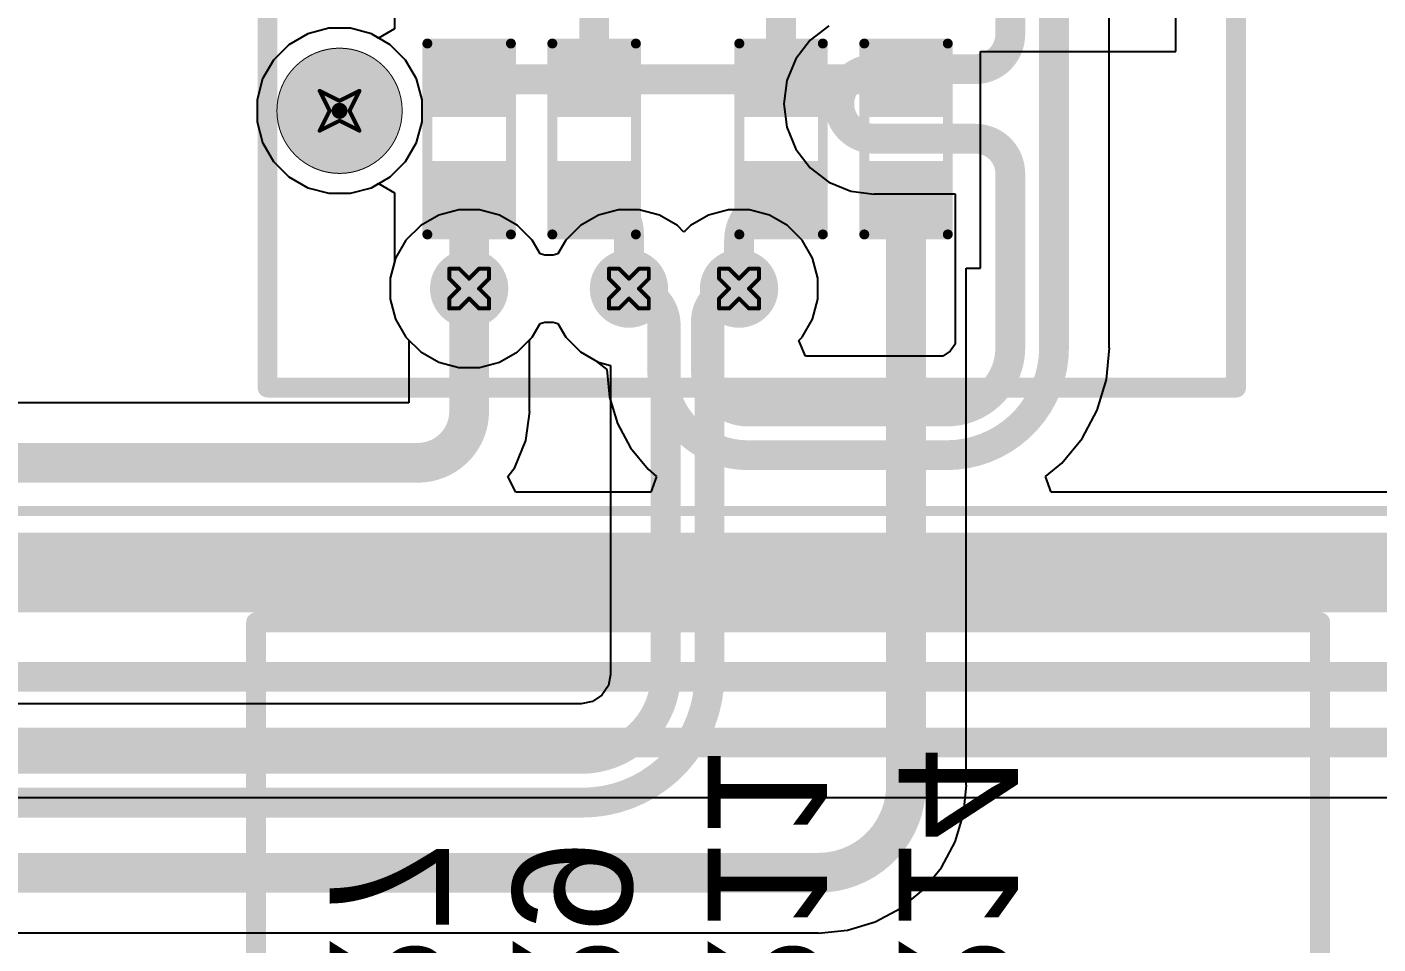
# Model space of a CAD drawing. Header units: inches. Extents: x 0 to 289, y 0 to 168.
# Drawn here: x 76 to 93.25, y 51.97 to 63.69 of the extents above; entities that cross this region are included whole.
import ezdxf

# ---------------------------------------------------------------- set-up
doc = ezdxf.new("R2010")
doc.units = ezdxf.units.IN
for name, color, linetype in [('Bottom Layer', 5, 'Continuous'), ('Bottom Overlay', 54, 'Continuous'), ('Bottom Paste', 16, 'Continuous'), ('Bottom Solder', 6, 'Continuous'), ('Dimension', 6, 'Continuous'), ('Drill Drawing', 1, 'Continuous'), ('Pad Holes', 156, 'Continuous'), ('Top Layer', 1, 'Continuous'), ('Top Overlay', 2, 'Continuous'), ('Top Solder', 216, 'Continuous'), ('Via Holes', 16, 'Continuous')]:
    doc.layers.add(name, color=color, linetype=linetype)
doc.styles.add('Arial', font='', dxfattribs={"height": 0.2})
doc.styles.get('Arial').set_extended_font_data('Arial')

# ---------------------------------------------------------------- blocks, each defined once
blk = doc.blocks.new('R___0603_B_22')
at = {"layer": 'Bottom Layer'}
for points in [[(-1.143, -0.4445), (-1.143, 0.4445), (-0.381, 0.4445), (-0.381, -0.4445)], [(0.381, -0.4445), (0.381, 0.4445), (1.143, 0.4445), (1.143, -0.4445)]]:
    blk.add_hatch(color=5, dxfattribs=at).paths.add_polyline_path(points)
at = {"layer": 'Bottom Paste'}
for points in [[(-1.143, -0.4445), (-1.143, 0.4445), (-0.381, 0.4445), (-0.381, -0.4445)], [(0.381, -0.4445), (0.381, 0.4445), (1.143, 0.4445), (1.143, -0.4445)]]:
    blk.add_hatch(color=16, dxfattribs=at).paths.add_polyline_path(points)
at = {"layer": 'Bottom Solder'}
for points in [[(-1.2446, -0.5461), (-1.2446, 0.5461), (-0.2794, 0.5461), (-0.2794, -0.5461)], [(0.2794, -0.5461), (0.2794, 0.5461), (1.2446, 0.5461), (1.2446, -0.5461)]]:
    blk.add_hatch(color=6, dxfattribs=at).paths.add_polyline_path(points)
at = {"layer": 'Bottom Overlay'}
for points in [[(-1.2192, 0.5334, 0.127, 0.127, 0), (-1.2192, -0.5334, 0.127, 0.127, 0)], [(-1.2192, 0.5334, 0.127, 0.127, 0), (1.2192, 0.5334, 0.127, 0.127, 0)], [(1.2192, 0.5334, 0.127, 0.127, 0), (1.2192, -0.5334, 0.127, 0.127, 0)], [(-1.2192, -0.5334, 0.127, 0.127, 0), (1.2192, -0.5334, 0.127, 0.127, 0)]]:
    blk.add_lwpolyline(points, format="xyseb", dxfattribs=at)
for points in [[(-1.25095, 0.5334, 0.0635, 0.0635, 1), (-1.18745, 0.5334, 0.0635, 0.0635, 1)], [(-1.25095, 0.5334, 0.0635, 0.0635, 1), (-1.18745, 0.5334, 0.0635, 0.0635, 1)], [(1.18745, 0.5334, 0.0635, 0.0635, 1), (1.25095, 0.5334, 0.0635, 0.0635, 1)], [(1.18745, 0.5334, 0.0635, 0.0635, 1), (1.25095, 0.5334, 0.0635, 0.0635, 1)], [(-1.25095, -0.5334, 0.0635, 0.0635, 1), (-1.18745, -0.5334, 0.0635, 0.0635, 1)], [(-1.25095, -0.5334, 0.0635, 0.0635, 1), (-1.18745, -0.5334, 0.0635, 0.0635, 1)], [(1.18745, -0.5334, 0.0635, 0.0635, 1), (1.25095, -0.5334, 0.0635, 0.0635, 1)], [(1.18745, -0.5334, 0.0635, 0.0635, 1), (1.25095, -0.5334, 0.0635, 0.0635, 1)]]:
    blk.add_lwpolyline(points, format="xyseb", close=True, dxfattribs=at)
blk = doc.blocks.new('R___0603_B_23')
at = {"layer": 'Bottom Layer'}
for points in [[(-1.143, -0.4445), (-1.143, 0.4445), (-0.381, 0.4445), (-0.381, -0.4445)], [(0.381, -0.4445), (0.381, 0.4445), (1.143, 0.4445), (1.143, -0.4445)]]:
    blk.add_hatch(color=5, dxfattribs=at).paths.add_polyline_path(points)
at = {"layer": 'Bottom Paste'}
for points in [[(-1.143, -0.4445), (-1.143, 0.4445), (-0.381, 0.4445), (-0.381, -0.4445)], [(0.381, -0.4445), (0.381, 0.4445), (1.143, 0.4445), (1.143, -0.4445)]]:
    blk.add_hatch(color=16, dxfattribs=at).paths.add_polyline_path(points)
at = {"layer": 'Bottom Solder'}
for points in [[(-1.2446, -0.5461), (-1.2446, 0.5461), (-0.2794, 0.5461), (-0.2794, -0.5461)], [(0.2794, -0.5461), (0.2794, 0.5461), (1.2446, 0.5461), (1.2446, -0.5461)]]:
    blk.add_hatch(color=6, dxfattribs=at).paths.add_polyline_path(points)
at = {"layer": 'Bottom Overlay'}
for points in [[(-1.2192, -0.5334, 0.127, 0.127, 0), (-1.2192, 0.5334, 0.127, 0.127, 0)], [(1.2192, 0.5334, 0.127, 0.127, 0), (-1.2192, 0.5334, 0.127, 0.127, 0)], [(1.2192, -0.5334, 0.127, 0.127, 0), (1.2192, 0.5334, 0.127, 0.127, 0)], [(1.2192, -0.5334, 0.127, 0.127, 0), (-1.2192, -0.5334, 0.127, 0.127, 0)]]:
    blk.add_lwpolyline(points, format="xyseb", dxfattribs=at)
for points in [[(-1.25095, 0.5334, 0.0635, 0.0635, 1), (-1.18745, 0.5334, 0.0635, 0.0635, 1)], [(-1.25095, 0.5334, 0.0635, 0.0635, 1), (-1.18745, 0.5334, 0.0635, 0.0635, 1)], [(1.18745, 0.5334, 0.0635, 0.0635, 1), (1.25095, 0.5334, 0.0635, 0.0635, 1)], [(1.18745, 0.5334, 0.0635, 0.0635, 1), (1.25095, 0.5334, 0.0635, 0.0635, 1)], [(-1.25095, -0.5334, 0.0635, 0.0635, 1), (-1.18745, -0.5334, 0.0635, 0.0635, 1)], [(-1.25095, -0.5334, 0.0635, 0.0635, 1), (-1.18745, -0.5334, 0.0635, 0.0635, 1)], [(1.18745, -0.5334, 0.0635, 0.0635, 1), (1.25095, -0.5334, 0.0635, 0.0635, 1)], [(1.18745, -0.5334, 0.0635, 0.0635, 1), (1.25095, -0.5334, 0.0635, 0.0635, 1)]]:
    blk.add_lwpolyline(points, format="xyseb", close=True, dxfattribs=at)
blk = doc.blocks.new('R___0603_B_39')
at = {"layer": 'Bottom Layer'}
for points in [[(-1.143, -0.4445), (-1.143, 0.4445), (-0.381, 0.4445), (-0.381, -0.4445)], [(0.381, -0.4445), (0.381, 0.4445), (1.143, 0.4445), (1.143, -0.4445)]]:
    blk.add_hatch(color=5, dxfattribs=at).paths.add_polyline_path(points)
at = {"layer": 'Bottom Paste'}
for points in [[(-1.143, -0.4445), (-1.143, 0.4445), (-0.381, 0.4445), (-0.381, -0.4445)], [(0.381, -0.4445), (0.381, 0.4445), (1.143, 0.4445), (1.143, -0.4445)]]:
    blk.add_hatch(color=16, dxfattribs=at).paths.add_polyline_path(points)
at = {"layer": 'Bottom Solder'}
for points in [[(-1.2446, -0.5461), (-1.2446, 0.5461), (-0.2794, 0.5461), (-0.2794, -0.5461)], [(0.2794, -0.5461), (0.2794, 0.5461), (1.2446, 0.5461), (1.2446, -0.5461)]]:
    blk.add_hatch(color=6, dxfattribs=at).paths.add_polyline_path(points)
at = {"layer": 'Bottom Overlay'}
for points in [[(-1.2192, -0.5334, 0.127, 0.127, 0), (-1.2192, 0.5334, 0.127, 0.127, 0)], [(1.2192, 0.5334, 0.127, 0.127, 0), (-1.2192, 0.5334, 0.127, 0.127, 0)], [(1.2192, -0.5334, 0.127, 0.127, 0), (1.2192, 0.5334, 0.127, 0.127, 0)], [(1.2192, -0.5334, 0.127, 0.127, 0), (-1.2192, -0.5334, 0.127, 0.127, 0)]]:
    blk.add_lwpolyline(points, format="xyseb", dxfattribs=at)
for points in [[(-1.25095, 0.5334, 0.0635, 0.0635, 1), (-1.18745, 0.5334, 0.0635, 0.0635, 1)], [(-1.25095, 0.5334, 0.0635, 0.0635, 1), (-1.18745, 0.5334, 0.0635, 0.0635, 1)], [(1.18745, 0.5334, 0.0635, 0.0635, 1), (1.25095, 0.5334, 0.0635, 0.0635, 1)], [(1.18745, 0.5334, 0.0635, 0.0635, 1), (1.25095, 0.5334, 0.0635, 0.0635, 1)], [(-1.25095, -0.5334, 0.0635, 0.0635, 1), (-1.18745, -0.5334, 0.0635, 0.0635, 1)], [(-1.25095, -0.5334, 0.0635, 0.0635, 1), (-1.18745, -0.5334, 0.0635, 0.0635, 1)], [(1.18745, -0.5334, 0.0635, 0.0635, 1), (1.25095, -0.5334, 0.0635, 0.0635, 1)], [(1.18745, -0.5334, 0.0635, 0.0635, 1), (1.25095, -0.5334, 0.0635, 0.0635, 1)]]:
    blk.add_lwpolyline(points, format="xyseb", close=True, dxfattribs=at)
blk = doc.blocks.new('R___0603_B_44')
at = {"layer": 'Bottom Layer'}
for points in [[(-1.143, -0.4445), (-1.143, 0.4445), (-0.381, 0.4445), (-0.381, -0.4445)], [(0.381, -0.4445), (0.381, 0.4445), (1.143, 0.4445), (1.143, -0.4445)]]:
    blk.add_hatch(color=5, dxfattribs=at).paths.add_polyline_path(points)
at = {"layer": 'Bottom Paste'}
for points in [[(-1.143, -0.4445), (-1.143, 0.4445), (-0.381, 0.4445), (-0.381, -0.4445)], [(0.381, -0.4445), (0.381, 0.4445), (1.143, 0.4445), (1.143, -0.4445)]]:
    blk.add_hatch(color=16, dxfattribs=at).paths.add_polyline_path(points)
at = {"layer": 'Bottom Solder'}
for points in [[(-1.2446, -0.5461), (-1.2446, 0.5461), (-0.2794, 0.5461), (-0.2794, -0.5461)], [(0.2794, -0.5461), (0.2794, 0.5461), (1.2446, 0.5461), (1.2446, -0.5461)]]:
    blk.add_hatch(color=6, dxfattribs=at).paths.add_polyline_path(points)
at = {"layer": 'Bottom Overlay'}
for points in [[(1.2192, 0.5334, 0.127, 0.127, 0), (-1.2192, 0.5334, 0.127, 0.127, 0)], [(-1.2192, -0.5334, 0.127, 0.127, 0), (-1.2192, 0.5334, 0.127, 0.127, 0)], [(1.2192, -0.5334, 0.127, 0.127, 0), (1.2192, 0.5334, 0.127, 0.127, 0)], [(1.2192, -0.5334, 0.127, 0.127, 0), (-1.2192, -0.5334, 0.127, 0.127, 0)]]:
    blk.add_lwpolyline(points, format="xyseb", dxfattribs=at)
for points in [[(-1.25095, 0.5334, 0.0635, 0.0635, 1), (-1.18745, 0.5334, 0.0635, 0.0635, 1)], [(-1.25095, 0.5334, 0.0635, 0.0635, 1), (-1.18745, 0.5334, 0.0635, 0.0635, 1)], [(1.18745, 0.5334, 0.0635, 0.0635, 1), (1.25095, 0.5334, 0.0635, 0.0635, 1)], [(1.18745, 0.5334, 0.0635, 0.0635, 1), (1.25095, 0.5334, 0.0635, 0.0635, 1)], [(-1.25095, -0.5334, 0.0635, 0.0635, 1), (-1.18745, -0.5334, 0.0635, 0.0635, 1)], [(-1.25095, -0.5334, 0.0635, 0.0635, 1), (-1.18745, -0.5334, 0.0635, 0.0635, 1)], [(1.18745, -0.5334, 0.0635, 0.0635, 1), (1.25095, -0.5334, 0.0635, 0.0635, 1)], [(1.18745, -0.5334, 0.0635, 0.0635, 1), (1.25095, -0.5334, 0.0635, 0.0635, 1)]]:
    blk.add_lwpolyline(points, format="xyseb", close=True, dxfattribs=at)
blk = doc.blocks.new('NE8FBV_C5_LED_54')
at = {"layer": 'Bottom Solder'}
h = blk.add_hatch(color=6, dxfattribs=at)
edge = h.paths.add_edge_path()
edge.add_arc((-2.23, -11.52), 0.102, 0, 360)
at = {"layer": 'Pad Holes'}
h = blk.add_hatch(color=7, dxfattribs=at)
edge = h.paths.add_edge_path()
edge.add_arc((-2.23, -11.52), 0.8, 0, 360)
at = {"layer": 'Top Solder'}
h = blk.add_hatch(color=216, dxfattribs=at)
edge = h.paths.add_edge_path()
edge.add_arc((-2.23, -11.52), 0.102, 0, 360)
at = {"layer": 'Top Overlay'}
blk.add_lwpolyline([(-12.19, -16.63, 0.127, 0.127, 0), (12.91, -16.63, 0.127, 0.127, 0)], format="xyseb", dxfattribs=at)

msp = doc.modelspace()

# ---------------------------------------------------------------- hatches: boundary and pattern name
at = {"layer": 'Bottom Layer'}
h = msp.add_hatch(color=5, dxfattribs=at)
edge = h.paths.add_edge_path()
edge.add_arc((81.645, 60.344), 0.5, 0, 360)
h = msp.add_hatch(color=5, dxfattribs=at)
edge = h.paths.add_edge_path()
edge.add_arc((83.686, 60.344), 0.5, 0, 360)
h = msp.add_hatch(color=5, dxfattribs=at)
edge = h.paths.add_edge_path()
edge.add_arc((85.092, 60.344), 0.5, 0, 360)
at = {"layer": 'Top Layer'}
h = msp.add_hatch(color=1, dxfattribs=at)
edge = h.paths.add_edge_path()
edge.add_arc((81.645, 60.344), 0.5, 0, 360)
h = msp.add_hatch(color=1, dxfattribs=at)
edge = h.paths.add_edge_path()
edge.add_arc((83.686, 60.344), 0.5, 0, 360)
h = msp.add_hatch(color=1, dxfattribs=at)
edge = h.paths.add_edge_path()
edge.add_arc((85.092, 60.344), 0.5, 0, 360)
at = {"layer": 'Via Holes'}
h = msp.add_hatch(color=7, dxfattribs=at)
edge = h.paths.add_edge_path()
edge.add_arc((81.645, 60.344), 0.25, 0, 360)
h = msp.add_hatch(color=7, dxfattribs=at)
edge = h.paths.add_edge_path()
edge.add_arc((83.686, 60.344), 0.25, 0, 360)
h = msp.add_hatch(color=7, dxfattribs=at)
edge = h.paths.add_edge_path()
edge.add_arc((85.092, 60.344), 0.25, 0, 360)

# ---------------------------------------------------------------- linework, layer by layer
at = {"layer": 'Bottom Layer'}
for p, q in [((90.67, 63.373), (90.67, 65.913)), ((80.693, 63.906), (80.693, 63.661)), ((79.851, 63.669), (79.583, 63.597)), ((80.129, 63.669), (79.851, 63.669)), ((80.397, 63.597), (80.129, 63.669)), ((79.583, 63.597), (79.343, 63.458)), ((80.489, 63.544), (80.397, 63.597)), ((80.693, 63.661), (80.489, 63.544)), ((79.343, 63.458), (79.147, 63.262)), ((88.177, 62.128), (88.177, 63.373)), ((88.177, 63.373), (90.67, 63.373)), ((79.147, 63.262), (79.008, 63.022)), ((79.008, 63.022), (78.936, 62.754)), ((78.936, 62.754), (78.936, 62.476)), ((78.936, 62.476), (79.008, 62.208)), ((79.008, 62.208), (79.147, 61.968)), ((88.177, 60.604), (88.177, 62.128)), ((79.147, 61.968), (79.343, 61.772)), ((79.343, 61.772), (79.583, 61.633)), ((79.583, 61.633), (79.851, 61.561)), ((80.129, 61.561), (80.397, 61.633)), ((80.397, 61.633), (80.489, 61.686)), ((80.489, 61.686), (80.693, 61.569)), ((79.851, 61.561), (80.129, 61.561)), ((80.693, 61.569), (80.693, 60.683)), ((80.693, 60.683), (80.637, 60.476)), ((87.994, 54), (87.994, 60.604)), ((87.994, 60.604), (88.177, 60.604)), ((80.637, 60.476), (80.637, 60.211)), ((80.637, 60.211), (80.706, 59.954)), ((80.706, 59.954), (80.838, 59.725)), ((82.452, 59.725), (82.552, 59.899)), ((82.552, 59.899), (82.612, 59.916)), ((82.612, 59.916), (82.719, 59.916)), ((82.719, 59.916), (82.778, 59.899)), ((82.778, 59.899), (82.879, 59.725)), ((80.838, 59.725), (81.026, 59.537)), ((82.264, 59.537), (82.452, 59.725)), ((82.879, 59.725), (83.067, 59.537)), ((81.026, 59.537), (81.256, 59.404)), ((82.034, 59.404), (82.264, 59.537)), ((83.067, 59.537), (83.297, 59.404)), ((81.256, 59.404), (81.512, 59.336)), ((81.778, 59.336), (82.034, 59.404)), ((83.297, 59.404), (83.451, 59.363)), ((83.451, 59.363), (83.451, 55.417)), ((81.512, 59.336), (81.778, 59.336)), ((83.451, 55.416), (83.423, 55.273)), ((83.451, 55.417), (83.451, 55.416)), ((83.423, 55.273), (83.341, 55.151)), ((83.075, 55.041), (70.357, 55.041)), ((83.077, 55.041), (83.075, 55.041)), ((83.219, 55.069), (83.077, 55.041)), ((83.341, 55.151), (83.219, 55.069)), ((87.96, 53.632), (87.996, 54)), ((87.996, 54), (87.994, 54)), ((87.852, 53.278), (87.96, 53.632)), ((87.678, 52.951), (87.852, 53.278)), ((87.443, 52.665), (87.678, 52.951)), ((87.157, 52.43), (87.443, 52.665)), ((86.83, 52.255), (87.157, 52.43)), ((63.921, 52.114), (86.107, 52.114)), ((86.107, 52.112), (86.476, 52.148)), ((86.107, 52.114), (86.107, 52.112)), ((86.476, 52.148), (86.83, 52.255))]:
    msp.add_line(p, q, dxfattribs=at)
for points in [[(83.241, 63.017, 0.381, 0.381, 0), (83.241, 64.237, 0.381, 0.381, 0)], [(85.629, 63.017, 0.381, 0.381, 0), (85.629, 64.237, 0.381, 0.381, 0)], [(81.895, 63.017, 0.381, 0.381, 0), (83.241, 63.017, 0.381, 0.381, 0)], [(83.241, 63.017, 0.381, 0.381, 0), (85.629, 63.017, 0.381, 0.381, 0)], [(85.629, 63.017, 0.381, 0.381, 0), (86.975, 63.017, 0.381, 0.381, 0)], [(81.645, 60.344, 0.508, 0.508, 0), (81.645, 61.493, 0.508, 0.508, 0)], [(83.241, 61.493, 0.381, 0.381, -0.038909), (83.31, 61.488, 0.381, 0.381, 0)], [(83.31, 61.488, 0.381, 0.381, -0.369352), (83.686, 61.049, 0.381, 0.381, 0)], [(85.092, 60.957, 0.381, 0.381, -0.414214), (85.629, 61.493, 0.381, 0.381, 0)], [(87.225, 54, 0.508, 0.508, 0), (87.225, 61.493, 0.508, 0.508, 0)], [(83.686, 60.344, 0.381, 0.381, 0), (83.686, 61.049, 0.381, 0.381, 0)], [(85.092, 60.344, 0.381, 0.381, 0), (85.092, 60.957, 0.381, 0.381, 0)], [(83.686, 60.344, 0.381, 0.381, -0.414214), (84.156, 59.874, 0.381, 0.381, 0)], [(84.714, 59.966, 0.381, 0.381, -0.414214), (85.092, 60.344, 0.381, 0.381, 0)], [(84.156, 55.417, 0.381, 0.381, 0), (84.156, 59.874, 0.381, 0.381, 0)], [(84.714, 55.402, 0.381, 0.381, 0), (84.714, 59.966, 0.381, 0.381, 0)], [(84.156, 55.417, 0.381, 0.381, -0.414214), (83.075, 54.337, 0.381, 0.381, 0)], [(84.714, 55.402, 0.381, 0.381, -0.414214), (83.09, 53.778, 0.381, 0.381, 0)], [(70.311, 54.337, 0.381, 0.381, 0), (83.075, 54.337, 0.381, 0.381, 0)], [(87.225, 54, 0.508, 0.508, -0.414214), (86.107, 52.883, 0.508, 0.508, 0)], [(70.311, 53.778, 0.381, 0.381, 0), (83.09, 53.778, 0.381, 0.381, 0)], [(63.921, 52.883, 0.508, 0.508, 0), (86.107, 52.883, 0.508, 0.508, 0)]]:
    msp.add_lwpolyline(points, format="xyseb", dxfattribs=at)
for points in [[(81.8, 63.017, 0.191, 0.191, 1), (81.99, 63.017, 0.191, 0.191, 1)], [(83.146, 63.017, 0.191, 0.191, 1), (83.336, 63.017, 0.191, 0.191, 1)], [(83.146, 63.017, 0.191, 0.191, 1), (83.336, 63.017, 0.191, 0.191, 1)], [(83.146, 63.017, 0.191, 0.191, 1), (83.336, 63.017, 0.191, 0.191, 1)], [(85.534, 63.017, 0.191, 0.191, 1), (85.724, 63.017, 0.191, 0.191, 1)], [(85.534, 63.017, 0.191, 0.191, 1), (85.724, 63.017, 0.191, 0.191, 1)], [(85.534, 63.017, 0.191, 0.191, 1), (85.724, 63.017, 0.191, 0.191, 1)], [(86.88, 63.017, 0.191, 0.191, 1), (87.07, 63.017, 0.191, 0.191, 1)], [(81.518, 61.493, 0.254, 0.254, 1), (81.772, 61.493, 0.254, 0.254, 1)], [(83.146, 61.493, 0.191, 0.191, 1), (83.336, 61.493, 0.191, 0.191, 1)], [(83.215, 61.488, 0.191, 0.191, 1), (83.405, 61.488, 0.191, 0.191, 1)], [(83.215, 61.488, 0.191, 0.191, 1), (83.405, 61.488, 0.191, 0.191, 1)], [(85.534, 61.493, 0.191, 0.191, 1), (85.724, 61.493, 0.191, 0.191, 1)], [(87.098, 61.493, 0.254, 0.254, 1), (87.352, 61.493, 0.254, 0.254, 1)], [(83.59, 61.049, 0.191, 0.191, 1), (83.781, 61.049, 0.191, 0.191, 1)], [(83.59, 61.049, 0.191, 0.191, 1), (83.781, 61.049, 0.191, 0.191, 1)], [(84.997, 60.957, 0.191, 0.191, 1), (85.187, 60.957, 0.191, 0.191, 1)], [(84.997, 60.957, 0.191, 0.191, 1), (85.187, 60.957, 0.191, 0.191, 1)], [(81.518, 60.344, 0.254, 0.254, 1), (81.772, 60.344, 0.254, 0.254, 1)], [(83.59, 60.344, 0.191, 0.191, 1), (83.781, 60.344, 0.191, 0.191, 1)], [(83.59, 60.344, 0.191, 0.191, 1), (83.781, 60.344, 0.191, 0.191, 1)], [(84.997, 60.344, 0.191, 0.191, 1), (85.187, 60.344, 0.191, 0.191, 1)], [(84.997, 60.344, 0.191, 0.191, 1), (85.187, 60.344, 0.191, 0.191, 1)], [(84.06, 59.874, 0.191, 0.191, 1), (84.251, 59.874, 0.191, 0.191, 1)], [(84.06, 59.874, 0.191, 0.191, 1), (84.251, 59.874, 0.191, 0.191, 1)], [(84.619, 59.966, 0.191, 0.191, 1), (84.81, 59.966, 0.191, 0.191, 1)], [(84.619, 59.966, 0.191, 0.191, 1), (84.81, 59.966, 0.191, 0.191, 1)], [(84.06, 55.417, 0.191, 0.191, 1), (84.251, 55.417, 0.191, 0.191, 1)], [(84.06, 55.417, 0.191, 0.191, 1), (84.251, 55.417, 0.191, 0.191, 1)], [(84.619, 55.402, 0.191, 0.191, 1), (84.81, 55.402, 0.191, 0.191, 1)], [(84.619, 55.402, 0.191, 0.191, 1), (84.81, 55.402, 0.191, 0.191, 1)], [(82.98, 54.337, 0.191, 0.191, 1), (83.17, 54.337, 0.191, 0.191, 1)], [(82.98, 54.337, 0.191, 0.191, 1), (83.17, 54.337, 0.191, 0.191, 1)], [(87.098, 54, 0.254, 0.254, 1), (87.352, 54, 0.254, 0.254, 1)], [(87.098, 54, 0.254, 0.254, 1), (87.352, 54, 0.254, 0.254, 1)], [(82.995, 53.778, 0.191, 0.191, 1), (83.185, 53.778, 0.191, 0.191, 1)], [(82.995, 53.778, 0.191, 0.191, 1), (83.185, 53.778, 0.191, 0.191, 1)], [(85.98, 52.883, 0.254, 0.254, 1), (86.234, 52.883, 0.254, 0.254, 1)], [(85.98, 52.883, 0.254, 0.254, 1), (86.234, 52.883, 0.254, 0.254, 1)]]:
    msp.add_lwpolyline(points, format="xyseb", close=True, dxfattribs=at)
at = {"layer": 'Bottom Overlay'}
for points in [[(79.07, 59.08, 0.254, 0.254, 0), (79.07, 69.926, 0.254, 0.254, 0)], [(91.44, 59.08, 0.254, 0.254, 0), (91.44, 69.926, 0.254, 0.254, 0)], [(79.07, 59.08, 0.254, 0.254, 0), (91.44, 59.08, 0.254, 0.254, 0)], [(84.76, 56.109, 0.254, 0.254, 0), (84.76, 59.047, 0.254, 0.254, 0)], [(78.924, 56.082, 0.254, 0.254, 0), (92.513, 56.082, 0.254, 0.254, 0)], [(78.924, 38.911, 0.254, 0.254, 0), (78.924, 56.082, 0.254, 0.254, 0)], [(92.513, 38.911, 0.254, 0.254, 0), (92.513, 56.082, 0.254, 0.254, 0)]]:
    msp.add_lwpolyline(points, format="xyseb", dxfattribs=at)
for points in [[(79.007, 59.08, 0.127, 0.127, 1), (79.134, 59.08, 0.127, 0.127, 1)], [(79.007, 59.08, 0.127, 0.127, 1), (79.134, 59.08, 0.127, 0.127, 1)], [(91.376, 59.08, 0.127, 0.127, 1), (91.504, 59.08, 0.127, 0.127, 1)], [(91.376, 59.08, 0.127, 0.127, 1), (91.504, 59.08, 0.127, 0.127, 1)], [(84.696, 59.047, 0.127, 0.127, 1), (84.823, 59.047, 0.127, 0.127, 1)], [(78.861, 56.082, 0.127, 0.127, 1), (78.988, 56.082, 0.127, 0.127, 1)], [(78.861, 56.082, 0.127, 0.127, 1), (78.988, 56.082, 0.127, 0.127, 1)], [(84.696, 56.109, 0.127, 0.127, 1), (84.823, 56.109, 0.127, 0.127, 1)], [(92.45, 56.082, 0.127, 0.127, 1), (92.577, 56.082, 0.127, 0.127, 1)], [(92.45, 56.082, 0.127, 0.127, 1), (92.577, 56.082, 0.127, 0.127, 1)]]:
    msp.add_lwpolyline(points, format="xyseb", close=True, dxfattribs=at)
at = {"layer": 'Dimension'}
for points in [[(80.79, 62.615, 0.0127, 0.0127, 1), (79.19, 62.615, 0.0127, 0.0127, 1)], [(79.187, 62.615, 0.00635, 0.00635, 1), (79.193, 62.615, 0.00635, 0.00635, 1)], [(80.787, 62.615, 0.00635, 0.00635, 1), (80.793, 62.615, 0.00635, 0.00635, 1)]]:
    msp.add_lwpolyline(points, format="xyseb", close=True, dxfattribs=at)
at = {"layer": 'Drill Drawing'}
for points in [[(79.736, 62.869, 0.0508, 0.0508, 0), (79.99, 62.742, 0.0508, 0.0508, 0)], [(79.736, 62.869, 0.0508, 0.0508, 0), (79.863, 62.615, 0.0508, 0.0508, 0)], [(79.99, 62.742, 0.0508, 0.0508, 0), (80.244, 62.869, 0.0508, 0.0508, 0)], [(80.117, 62.615, 0.0508, 0.0508, 0), (80.244, 62.869, 0.0508, 0.0508, 0)], [(79.736, 62.361, 0.0508, 0.0508, 0), (79.863, 62.615, 0.0508, 0.0508, 0)], [(80.117, 62.615, 0.0508, 0.0508, 0), (80.244, 62.361, 0.0508, 0.0508, 0)], [(79.736, 62.361, 0.0508, 0.0508, 0), (79.99, 62.488, 0.0508, 0.0508, 0)], [(79.99, 62.488, 0.0508, 0.0508, 0), (80.244, 62.361, 0.0508, 0.0508, 0)], [(81.391, 60.471, 0.0508, 0.0508, 0), (81.391, 60.598, 0.0508, 0.0508, 0)], [(81.391, 60.598, 0.0508, 0.0508, 0), (81.518, 60.598, 0.0508, 0.0508, 0)], [(81.518, 60.598, 0.0508, 0.0508, 0), (81.645, 60.471, 0.0508, 0.0508, 0)], [(81.645, 60.471, 0.0508, 0.0508, 0), (81.772, 60.598, 0.0508, 0.0508, 0)], [(81.772, 60.598, 0.0508, 0.0508, 0), (81.899, 60.598, 0.0508, 0.0508, 0)], [(81.899, 60.471, 0.0508, 0.0508, 0), (81.899, 60.598, 0.0508, 0.0508, 0)], [(83.432, 60.471, 0.0508, 0.0508, 0), (83.432, 60.598, 0.0508, 0.0508, 0)], [(83.432, 60.598, 0.0508, 0.0508, 0), (83.559, 60.598, 0.0508, 0.0508, 0)], [(83.559, 60.598, 0.0508, 0.0508, 0), (83.686, 60.471, 0.0508, 0.0508, 0)], [(83.686, 60.471, 0.0508, 0.0508, 0), (83.813, 60.598, 0.0508, 0.0508, 0)], [(83.813, 60.598, 0.0508, 0.0508, 0), (83.94, 60.598, 0.0508, 0.0508, 0)], [(83.94, 60.471, 0.0508, 0.0508, 0), (83.94, 60.598, 0.0508, 0.0508, 0)], [(84.838, 60.471, 0.0508, 0.0508, 0), (84.838, 60.598, 0.0508, 0.0508, 0)], [(84.838, 60.598, 0.0508, 0.0508, 0), (84.965, 60.598, 0.0508, 0.0508, 0)], [(84.965, 60.598, 0.0508, 0.0508, 0), (85.092, 60.471, 0.0508, 0.0508, 0)], [(85.092, 60.471, 0.0508, 0.0508, 0), (85.219, 60.598, 0.0508, 0.0508, 0)], [(85.219, 60.598, 0.0508, 0.0508, 0), (85.346, 60.598, 0.0508, 0.0508, 0)], [(85.346, 60.471, 0.0508, 0.0508, 0), (85.346, 60.598, 0.0508, 0.0508, 0)], [(81.391, 60.471, 0.0508, 0.0508, 0), (81.518, 60.344, 0.0508, 0.0508, 0)], [(81.772, 60.344, 0.0508, 0.0508, 0), (81.899, 60.471, 0.0508, 0.0508, 0)], [(83.432, 60.471, 0.0508, 0.0508, 0), (83.559, 60.344, 0.0508, 0.0508, 0)], [(83.813, 60.344, 0.0508, 0.0508, 0), (83.94, 60.471, 0.0508, 0.0508, 0)], [(84.838, 60.471, 0.0508, 0.0508, 0), (84.965, 60.344, 0.0508, 0.0508, 0)], [(85.219, 60.344, 0.0508, 0.0508, 0), (85.346, 60.471, 0.0508, 0.0508, 0)], [(81.391, 60.217, 0.0508, 0.0508, 0), (81.518, 60.344, 0.0508, 0.0508, 0)], [(81.391, 60.09, 0.0508, 0.0508, 0), (81.391, 60.217, 0.0508, 0.0508, 0)], [(81.518, 60.09, 0.0508, 0.0508, 0), (81.645, 60.217, 0.0508, 0.0508, 0)], [(81.645, 60.217, 0.0508, 0.0508, 0), (81.772, 60.09, 0.0508, 0.0508, 0)], [(81.772, 60.344, 0.0508, 0.0508, 0), (81.899, 60.217, 0.0508, 0.0508, 0)], [(81.899, 60.09, 0.0508, 0.0508, 0), (81.899, 60.217, 0.0508, 0.0508, 0)], [(83.432, 60.217, 0.0508, 0.0508, 0), (83.559, 60.344, 0.0508, 0.0508, 0)], [(83.432, 60.09, 0.0508, 0.0508, 0), (83.432, 60.217, 0.0508, 0.0508, 0)], [(83.559, 60.09, 0.0508, 0.0508, 0), (83.686, 60.217, 0.0508, 0.0508, 0)], [(83.686, 60.217, 0.0508, 0.0508, 0), (83.813, 60.09, 0.0508, 0.0508, 0)], [(83.813, 60.344, 0.0508, 0.0508, 0), (83.94, 60.217, 0.0508, 0.0508, 0)], [(83.94, 60.09, 0.0508, 0.0508, 0), (83.94, 60.217, 0.0508, 0.0508, 0)], [(84.838, 60.217, 0.0508, 0.0508, 0), (84.965, 60.344, 0.0508, 0.0508, 0)], [(84.838, 60.09, 0.0508, 0.0508, 0), (84.838, 60.217, 0.0508, 0.0508, 0)], [(84.965, 60.09, 0.0508, 0.0508, 0), (85.092, 60.217, 0.0508, 0.0508, 0)], [(85.092, 60.217, 0.0508, 0.0508, 0), (85.219, 60.09, 0.0508, 0.0508, 0)], [(85.219, 60.344, 0.0508, 0.0508, 0), (85.346, 60.217, 0.0508, 0.0508, 0)], [(85.346, 60.09, 0.0508, 0.0508, 0), (85.346, 60.217, 0.0508, 0.0508, 0)], [(81.391, 60.09, 0.0508, 0.0508, 0), (81.518, 60.09, 0.0508, 0.0508, 0)], [(81.772, 60.09, 0.0508, 0.0508, 0), (81.899, 60.09, 0.0508, 0.0508, 0)], [(83.432, 60.09, 0.0508, 0.0508, 0), (83.559, 60.09, 0.0508, 0.0508, 0)], [(83.813, 60.09, 0.0508, 0.0508, 0), (83.94, 60.09, 0.0508, 0.0508, 0)], [(84.838, 60.09, 0.0508, 0.0508, 0), (84.965, 60.09, 0.0508, 0.0508, 0)], [(85.219, 60.09, 0.0508, 0.0508, 0), (85.346, 60.09, 0.0508, 0.0508, 0)]]:
    msp.add_lwpolyline(points, format="xyseb", dxfattribs=at)
for points in [[(79.723, 62.869, 0.0254, 0.0254, 1), (79.749, 62.869, 0.0254, 0.0254, 1)], [(79.723, 62.869, 0.0254, 0.0254, 1), (79.749, 62.869, 0.0254, 0.0254, 1)], [(80.231, 62.869, 0.0254, 0.0254, 1), (80.257, 62.869, 0.0254, 0.0254, 1)], [(80.231, 62.869, 0.0254, 0.0254, 1), (80.257, 62.869, 0.0254, 0.0254, 1)], [(79.85, 62.615, 0.0254, 0.0254, 1), (79.876, 62.615, 0.0254, 0.0254, 1)], [(79.85, 62.615, 0.0254, 0.0254, 1), (79.876, 62.615, 0.0254, 0.0254, 1)], [(79.977, 62.742, 0.0254, 0.0254, 1), (80.003, 62.742, 0.0254, 0.0254, 1)], [(79.977, 62.742, 0.0254, 0.0254, 1), (80.003, 62.742, 0.0254, 0.0254, 1)], [(80.104, 62.615, 0.0254, 0.0254, 1), (80.13, 62.615, 0.0254, 0.0254, 1)], [(80.104, 62.615, 0.0254, 0.0254, 1), (80.13, 62.615, 0.0254, 0.0254, 1)], [(79.977, 62.488, 0.0254, 0.0254, 1), (80.003, 62.488, 0.0254, 0.0254, 1)], [(79.977, 62.488, 0.0254, 0.0254, 1), (80.003, 62.488, 0.0254, 0.0254, 1)], [(79.723, 62.361, 0.0254, 0.0254, 1), (79.749, 62.361, 0.0254, 0.0254, 1)], [(79.723, 62.361, 0.0254, 0.0254, 1), (79.749, 62.361, 0.0254, 0.0254, 1)], [(80.231, 62.361, 0.0254, 0.0254, 1), (80.257, 62.361, 0.0254, 0.0254, 1)], [(80.231, 62.361, 0.0254, 0.0254, 1), (80.257, 62.361, 0.0254, 0.0254, 1)], [(81.378, 60.598, 0.0254, 0.0254, 1), (81.404, 60.598, 0.0254, 0.0254, 1)], [(81.378, 60.598, 0.0254, 0.0254, 1), (81.404, 60.598, 0.0254, 0.0254, 1)], [(81.505, 60.598, 0.0254, 0.0254, 1), (81.531, 60.598, 0.0254, 0.0254, 1)], [(81.505, 60.598, 0.0254, 0.0254, 1), (81.531, 60.598, 0.0254, 0.0254, 1)], [(81.759, 60.598, 0.0254, 0.0254, 1), (81.785, 60.598, 0.0254, 0.0254, 1)], [(81.759, 60.598, 0.0254, 0.0254, 1), (81.785, 60.598, 0.0254, 0.0254, 1)], [(81.886, 60.598, 0.0254, 0.0254, 1), (81.912, 60.598, 0.0254, 0.0254, 1)], [(81.886, 60.598, 0.0254, 0.0254, 1), (81.912, 60.598, 0.0254, 0.0254, 1)], [(83.419, 60.598, 0.0254, 0.0254, 1), (83.444, 60.598, 0.0254, 0.0254, 1)], [(83.419, 60.598, 0.0254, 0.0254, 1), (83.444, 60.598, 0.0254, 0.0254, 1)], [(83.546, 60.598, 0.0254, 0.0254, 1), (83.571, 60.598, 0.0254, 0.0254, 1)], [(83.546, 60.598, 0.0254, 0.0254, 1), (83.571, 60.598, 0.0254, 0.0254, 1)], [(83.8, 60.598, 0.0254, 0.0254, 1), (83.825, 60.598, 0.0254, 0.0254, 1)], [(83.8, 60.598, 0.0254, 0.0254, 1), (83.825, 60.598, 0.0254, 0.0254, 1)], [(83.927, 60.598, 0.0254, 0.0254, 1), (83.952, 60.598, 0.0254, 0.0254, 1)], [(83.927, 60.598, 0.0254, 0.0254, 1), (83.952, 60.598, 0.0254, 0.0254, 1)], [(84.825, 60.598, 0.0254, 0.0254, 1), (84.851, 60.598, 0.0254, 0.0254, 1)], [(84.825, 60.598, 0.0254, 0.0254, 1), (84.851, 60.598, 0.0254, 0.0254, 1)], [(84.952, 60.598, 0.0254, 0.0254, 1), (84.978, 60.598, 0.0254, 0.0254, 1)], [(84.952, 60.598, 0.0254, 0.0254, 1), (84.978, 60.598, 0.0254, 0.0254, 1)], [(85.206, 60.598, 0.0254, 0.0254, 1), (85.232, 60.598, 0.0254, 0.0254, 1)], [(85.206, 60.598, 0.0254, 0.0254, 1), (85.232, 60.598, 0.0254, 0.0254, 1)], [(85.333, 60.598, 0.0254, 0.0254, 1), (85.359, 60.598, 0.0254, 0.0254, 1)], [(85.333, 60.598, 0.0254, 0.0254, 1), (85.359, 60.598, 0.0254, 0.0254, 1)], [(81.378, 60.471, 0.0254, 0.0254, 1), (81.404, 60.471, 0.0254, 0.0254, 1)], [(81.378, 60.471, 0.0254, 0.0254, 1), (81.404, 60.471, 0.0254, 0.0254, 1)], [(81.632, 60.471, 0.0254, 0.0254, 1), (81.658, 60.471, 0.0254, 0.0254, 1)], [(81.632, 60.471, 0.0254, 0.0254, 1), (81.658, 60.471, 0.0254, 0.0254, 1)], [(81.886, 60.471, 0.0254, 0.0254, 1), (81.912, 60.471, 0.0254, 0.0254, 1)], [(81.886, 60.471, 0.0254, 0.0254, 1), (81.912, 60.471, 0.0254, 0.0254, 1)], [(83.419, 60.471, 0.0254, 0.0254, 1), (83.444, 60.471, 0.0254, 0.0254, 1)], [(83.419, 60.471, 0.0254, 0.0254, 1), (83.444, 60.471, 0.0254, 0.0254, 1)], [(83.673, 60.471, 0.0254, 0.0254, 1), (83.698, 60.471, 0.0254, 0.0254, 1)], [(83.673, 60.471, 0.0254, 0.0254, 1), (83.698, 60.471, 0.0254, 0.0254, 1)], [(83.927, 60.471, 0.0254, 0.0254, 1), (83.952, 60.471, 0.0254, 0.0254, 1)], [(83.927, 60.471, 0.0254, 0.0254, 1), (83.952, 60.471, 0.0254, 0.0254, 1)], [(84.825, 60.471, 0.0254, 0.0254, 1), (84.851, 60.471, 0.0254, 0.0254, 1)], [(84.825, 60.471, 0.0254, 0.0254, 1), (84.851, 60.471, 0.0254, 0.0254, 1)], [(85.079, 60.471, 0.0254, 0.0254, 1), (85.105, 60.471, 0.0254, 0.0254, 1)], [(85.079, 60.471, 0.0254, 0.0254, 1), (85.105, 60.471, 0.0254, 0.0254, 1)], [(85.333, 60.471, 0.0254, 0.0254, 1), (85.359, 60.471, 0.0254, 0.0254, 1)], [(85.333, 60.471, 0.0254, 0.0254, 1), (85.359, 60.471, 0.0254, 0.0254, 1)], [(81.378, 60.217, 0.0254, 0.0254, 1), (81.404, 60.217, 0.0254, 0.0254, 1)], [(81.378, 60.217, 0.0254, 0.0254, 1), (81.404, 60.217, 0.0254, 0.0254, 1)], [(81.505, 60.344, 0.0254, 0.0254, 1), (81.531, 60.344, 0.0254, 0.0254, 1)], [(81.505, 60.344, 0.0254, 0.0254, 1), (81.531, 60.344, 0.0254, 0.0254, 1)], [(81.632, 60.217, 0.0254, 0.0254, 1), (81.658, 60.217, 0.0254, 0.0254, 1)], [(81.632, 60.217, 0.0254, 0.0254, 1), (81.658, 60.217, 0.0254, 0.0254, 1)], [(81.759, 60.344, 0.0254, 0.0254, 1), (81.785, 60.344, 0.0254, 0.0254, 1)], [(81.759, 60.344, 0.0254, 0.0254, 1), (81.785, 60.344, 0.0254, 0.0254, 1)], [(81.886, 60.217, 0.0254, 0.0254, 1), (81.912, 60.217, 0.0254, 0.0254, 1)], [(81.886, 60.217, 0.0254, 0.0254, 1), (81.912, 60.217, 0.0254, 0.0254, 1)], [(83.419, 60.217, 0.0254, 0.0254, 1), (83.444, 60.217, 0.0254, 0.0254, 1)], [(83.419, 60.217, 0.0254, 0.0254, 1), (83.444, 60.217, 0.0254, 0.0254, 1)], [(83.546, 60.344, 0.0254, 0.0254, 1), (83.571, 60.344, 0.0254, 0.0254, 1)], [(83.546, 60.344, 0.0254, 0.0254, 1), (83.571, 60.344, 0.0254, 0.0254, 1)], [(83.673, 60.217, 0.0254, 0.0254, 1), (83.698, 60.217, 0.0254, 0.0254, 1)], [(83.673, 60.217, 0.0254, 0.0254, 1), (83.698, 60.217, 0.0254, 0.0254, 1)], [(83.8, 60.344, 0.0254, 0.0254, 1), (83.825, 60.344, 0.0254, 0.0254, 1)], [(83.8, 60.344, 0.0254, 0.0254, 1), (83.825, 60.344, 0.0254, 0.0254, 1)], [(83.927, 60.217, 0.0254, 0.0254, 1), (83.952, 60.217, 0.0254, 0.0254, 1)], [(83.927, 60.217, 0.0254, 0.0254, 1), (83.952, 60.217, 0.0254, 0.0254, 1)], [(84.825, 60.217, 0.0254, 0.0254, 1), (84.851, 60.217, 0.0254, 0.0254, 1)], [(84.825, 60.217, 0.0254, 0.0254, 1), (84.851, 60.217, 0.0254, 0.0254, 1)], [(84.952, 60.344, 0.0254, 0.0254, 1), (84.978, 60.344, 0.0254, 0.0254, 1)], [(84.952, 60.344, 0.0254, 0.0254, 1), (84.978, 60.344, 0.0254, 0.0254, 1)], [(85.079, 60.217, 0.0254, 0.0254, 1), (85.105, 60.217, 0.0254, 0.0254, 1)], [(85.079, 60.217, 0.0254, 0.0254, 1), (85.105, 60.217, 0.0254, 0.0254, 1)], [(85.206, 60.344, 0.0254, 0.0254, 1), (85.232, 60.344, 0.0254, 0.0254, 1)], [(85.206, 60.344, 0.0254, 0.0254, 1), (85.232, 60.344, 0.0254, 0.0254, 1)], [(85.333, 60.217, 0.0254, 0.0254, 1), (85.359, 60.217, 0.0254, 0.0254, 1)], [(85.333, 60.217, 0.0254, 0.0254, 1), (85.359, 60.217, 0.0254, 0.0254, 1)], [(81.378, 60.09, 0.0254, 0.0254, 1), (81.404, 60.09, 0.0254, 0.0254, 1)], [(81.378, 60.09, 0.0254, 0.0254, 1), (81.404, 60.09, 0.0254, 0.0254, 1)], [(81.505, 60.09, 0.0254, 0.0254, 1), (81.531, 60.09, 0.0254, 0.0254, 1)], [(81.505, 60.09, 0.0254, 0.0254, 1), (81.531, 60.09, 0.0254, 0.0254, 1)], [(81.759, 60.09, 0.0254, 0.0254, 1), (81.785, 60.09, 0.0254, 0.0254, 1)], [(81.759, 60.09, 0.0254, 0.0254, 1), (81.785, 60.09, 0.0254, 0.0254, 1)], [(81.886, 60.09, 0.0254, 0.0254, 1), (81.912, 60.09, 0.0254, 0.0254, 1)], [(81.886, 60.09, 0.0254, 0.0254, 1), (81.912, 60.09, 0.0254, 0.0254, 1)], [(83.419, 60.09, 0.0254, 0.0254, 1), (83.444, 60.09, 0.0254, 0.0254, 1)], [(83.419, 60.09, 0.0254, 0.0254, 1), (83.444, 60.09, 0.0254, 0.0254, 1)], [(83.546, 60.09, 0.0254, 0.0254, 1), (83.571, 60.09, 0.0254, 0.0254, 1)], [(83.546, 60.09, 0.0254, 0.0254, 1), (83.571, 60.09, 0.0254, 0.0254, 1)], [(83.8, 60.09, 0.0254, 0.0254, 1), (83.825, 60.09, 0.0254, 0.0254, 1)], [(83.8, 60.09, 0.0254, 0.0254, 1), (83.825, 60.09, 0.0254, 0.0254, 1)], [(83.927, 60.09, 0.0254, 0.0254, 1), (83.952, 60.09, 0.0254, 0.0254, 1)], [(83.927, 60.09, 0.0254, 0.0254, 1), (83.952, 60.09, 0.0254, 0.0254, 1)], [(84.825, 60.09, 0.0254, 0.0254, 1), (84.851, 60.09, 0.0254, 0.0254, 1)], [(84.825, 60.09, 0.0254, 0.0254, 1), (84.851, 60.09, 0.0254, 0.0254, 1)], [(84.952, 60.09, 0.0254, 0.0254, 1), (84.978, 60.09, 0.0254, 0.0254, 1)], [(84.952, 60.09, 0.0254, 0.0254, 1), (84.978, 60.09, 0.0254, 0.0254, 1)], [(85.206, 60.09, 0.0254, 0.0254, 1), (85.232, 60.09, 0.0254, 0.0254, 1)], [(85.206, 60.09, 0.0254, 0.0254, 1), (85.232, 60.09, 0.0254, 0.0254, 1)], [(85.333, 60.09, 0.0254, 0.0254, 1), (85.359, 60.09, 0.0254, 0.0254, 1)], [(85.333, 60.09, 0.0254, 0.0254, 1), (85.359, 60.09, 0.0254, 0.0254, 1)]]:
    msp.add_lwpolyline(points, format="xyseb", close=True, dxfattribs=at)
at = {"layer": 'Top Layer'}
for p, q in [((89.82, 59.587), (89.82, 64.587)), ((79.851, 63.669), (79.583, 63.597)), ((80.129, 63.669), (79.851, 63.669)), ((80.397, 63.597), (80.129, 63.669)), ((86.24, 63.701), (86.001, 63.518)), ((79.583, 63.597), (79.343, 63.458)), ((80.637, 63.458), (80.397, 63.597)), ((86.001, 63.518), (85.818, 63.279)), ((79.343, 63.458), (79.147, 63.262)), ((80.833, 63.262), (80.637, 63.458)), ((79.147, 63.262), (79.008, 63.022)), ((80.972, 63.022), (80.833, 63.262)), ((85.818, 63.279), (85.703, 63.001)), ((79.008, 63.022), (78.936, 62.754)), ((81.044, 62.754), (80.972, 63.022)), ((85.703, 63.001), (85.664, 62.703)), ((78.936, 62.754), (78.936, 62.476)), ((81.044, 62.476), (81.044, 62.754)), ((85.664, 62.703), (85.703, 62.404)), ((78.936, 62.476), (79.008, 62.208)), ((80.972, 62.208), (81.044, 62.476)), ((85.703, 62.404), (85.818, 62.126)), ((79.008, 62.208), (79.147, 61.968)), ((80.833, 61.968), (80.972, 62.208)), ((85.818, 62.126), (86.001, 61.888)), ((79.147, 61.968), (79.343, 61.772)), ((80.637, 61.772), (80.833, 61.968)), ((79.343, 61.772), (79.583, 61.633)), ((80.397, 61.633), (80.637, 61.772)), ((86.001, 61.888), (86.24, 61.704)), ((79.583, 61.633), (79.851, 61.561)), ((80.129, 61.561), (80.397, 61.633)), ((86.24, 61.704), (86.518, 61.589)), ((79.851, 61.561), (80.129, 61.561)), ((86.518, 61.589), (86.817, 61.55)), ((86.817, 61.55), (86.817, 61.554)), ((86.817, 61.554), (87.852, 61.554)), ((87.852, 61.554), (87.852, 60.964)), ((81.256, 61.283), (81.026, 61.15)), ((81.512, 61.352), (81.256, 61.283)), ((81.778, 61.352), (81.512, 61.352)), ((82.034, 61.283), (81.778, 61.352)), ((82.264, 61.15), (82.034, 61.283)), ((83.297, 61.283), (83.067, 61.15)), ((83.553, 61.352), (83.297, 61.283)), ((83.818, 61.352), (83.553, 61.352)), ((84.075, 61.283), (83.818, 61.352)), ((84.305, 61.15), (84.075, 61.283)), ((84.703, 61.283), (84.473, 61.15)), ((84.959, 61.352), (84.703, 61.283)), ((85.225, 61.352), (84.959, 61.352)), ((85.481, 61.283), (85.225, 61.352)), ((85.711, 61.15), (85.481, 61.283)), ((81.026, 61.15), (80.838, 60.962)), ((82.452, 60.962), (82.264, 61.15)), ((83.067, 61.15), (82.879, 60.962)), ((84.389, 61.066), (84.305, 61.15)), ((84.473, 61.15), (84.389, 61.066)), ((85.899, 60.962), (85.711, 61.15)), ((80.838, 60.962), (80.706, 60.733)), ((82.552, 60.788), (82.452, 60.962)), ((82.879, 60.962), (82.778, 60.788)), ((86.031, 60.733), (85.899, 60.962)), ((87.852, 60.964), (87.852, 59.635)), ((82.612, 60.771), (82.552, 60.788)), ((82.719, 60.771), (82.612, 60.771)), ((82.778, 60.788), (82.719, 60.771)), ((80.706, 60.733), (80.637, 60.476)), ((86.1, 60.476), (86.031, 60.733)), ((80.637, 60.476), (80.637, 60.211)), ((86.1, 60.211), (86.1, 60.476)), ((80.637, 60.211), (80.706, 59.954)), ((86.031, 59.954), (86.1, 60.211)), ((80.706, 59.954), (80.838, 59.725)), ((82.452, 59.725), (82.552, 59.899)), ((82.552, 59.899), (82.612, 59.916)), ((82.612, 59.916), (82.719, 59.916)), ((82.719, 59.916), (82.778, 59.899)), ((82.778, 59.899), (82.879, 59.725)), ((85.899, 59.725), (86.031, 59.954)), ((80.838, 59.725), (80.876, 59.687)), ((82.414, 59.687), (82.452, 59.725)), ((82.879, 59.725), (83.067, 59.537)), ((85.856, 59.682), (85.899, 59.725)), ((80.876, 59.687), (80.876, 58.887)), ((82.414, 58.774), (82.414, 59.687)), ((83.067, 59.537), (83.25, 59.431)), ((85.941, 59.479), (85.856, 59.682)), ((87.788, 59.543), (87.696, 59.479)), ((87.852, 59.635), (87.788, 59.543)), ((89.784, 59.181), (89.824, 59.587)), ((89.824, 59.587), (89.82, 59.587)), ((83.25, 59.431), (83.402, 59.309)), ((87.696, 59.479), (85.941, 59.479)), ((83.402, 59.309), (83.437, 58.958)), ((89.665, 58.791), (89.784, 59.181)), ((80.876, 58.887), (70.03, 58.887)), ((83.437, 58.958), (83.539, 58.62)), ((82.371, 58.404), (82.419, 58.774)), ((82.419, 58.774), (82.414, 58.774)), ((89.473, 58.431), (89.665, 58.791)), ((83.539, 58.62), (83.706, 58.309)), ((82.228, 58.059), (82.371, 58.404)), ((89.215, 58.116), (89.473, 58.431)), ((83.706, 58.309), (83.93, 58.036)), ((82.14, 57.946), (82.228, 58.059)), ((83.93, 58.036), (84.04, 57.946)), ((89.007, 57.946), (89.215, 58.116)), ((82.241, 57.743), (82.14, 57.946)), ((84.04, 57.946), (83.967, 57.743)), ((89.079, 57.743), (89.007, 57.946)), ((83.967, 57.743), (82.241, 57.743)), ((97.392, 57.743), (89.079, 57.743)), ((67.475, 53.843), (131.179, 53.843))]:
    msp.add_line(p, q, dxfattribs=at)
for points in [[(88.556, 63.592, 0.381, 0.381, 0), (88.556, 64.587, 0.381, 0.381, 0)], [(89.115, 59.587, 0.381, 0.381, 0), (89.115, 64.587, 0.381, 0.381, 0)], [(88.556, 63.592, 0.381, 0.381, -0.414214), (88.112, 63.147, 0.381, 0.381, 0)], [(86.817, 62.258, 0.381, 0.381, -1), (86.817, 63.147, 0.381, 0.381, 0)], [(86.817, 63.147, 0.381, 0.381, 0), (88.112, 63.147, 0.381, 0.381, 0)], [(86.817, 62.258, 0.381, 0.381, 0), (88.112, 62.258, 0.381, 0.381, 0)], [(88.112, 62.258, 0.381, 0.381, -0.414214), (88.556, 61.814, 0.381, 0.381, 0)], [(88.556, 60.964, 0.381, 0.381, 0), (88.556, 61.814, 0.381, 0.381, 0)], [(88.556, 59.587, 0.381, 0.381, 0), (88.556, 60.964, 0.381, 0.381, 0)], [(81.645, 58.774, 0.508, 0.508, 0), (81.645, 60.344, 0.508, 0.508, 0)], [(83.686, 60.344, 0.381, 0.381, -0.414214), (84.11, 59.92, 0.381, 0.381, 0)], [(84.668, 59.92, 0.381, 0.381, -0.414214), (85.092, 60.344, 0.381, 0.381, 0)], [(84.11, 59.309, 0.381, 0.381, 0), (84.11, 59.92, 0.381, 0.381, 0)], [(84.668, 59.309, 0.381, 0.381, 0), (84.668, 59.92, 0.381, 0.381, 0)], [(88.556, 59.587, 0.381, 0.381, -0.414214), (87.744, 58.774, 0.381, 0.381, 0)], [(89.115, 59.587, 0.381, 0.381, -0.414214), (87.744, 58.216, 0.381, 0.381, 0)], [(85.203, 58.216, 0.381, 0.381, -0.414214), (84.11, 59.309, 0.381, 0.381, 0)], [(85.203, 58.774, 0.381, 0.381, -0.414214), (84.668, 59.309, 0.381, 0.381, 0)], [(81.645, 58.774, 0.508, 0.508, -0.414214), (80.989, 58.119, 0.508, 0.508, 0)], [(85.203, 58.774, 0.381, 0.381, 0), (87.744, 58.774, 0.381, 0.381, 0)], [(70.03, 58.119, 0.508, 0.508, 0), (80.989, 58.119, 0.508, 0.508, 0)], [(85.203, 58.216, 0.381, 0.381, 0), (87.744, 58.216, 0.381, 0.381, 0)], [(68.024, 56.718, 1.016, 1.016, 0), (98.417, 56.718, 1.016, 1.016, 0)], [(67.726, 55.386, 0.381, 0.381, 0), (130.954, 55.386, 0.381, 0.381, 0)], [(67.475, 54.547, 0.381, 0.381, 0), (131.179, 54.547, 0.381, 0.381, 0)]]:
    msp.add_lwpolyline(points, format="xyseb", dxfattribs=at)
for points in [[(88.461, 63.592, 0.191, 0.191, 1), (88.652, 63.592, 0.191, 0.191, 1)], [(88.461, 63.592, 0.191, 0.191, 1), (88.652, 63.592, 0.191, 0.191, 1)], [(86.721, 63.147, 0.191, 0.191, 1), (86.912, 63.147, 0.191, 0.191, 1)], [(86.721, 63.147, 0.191, 0.191, 1), (86.912, 63.147, 0.191, 0.191, 1)], [(88.017, 63.147, 0.191, 0.191, 1), (88.207, 63.147, 0.191, 0.191, 1)], [(88.017, 63.147, 0.191, 0.191, 1), (88.207, 63.147, 0.191, 0.191, 1)], [(86.721, 62.258, 0.191, 0.191, 1), (86.912, 62.258, 0.191, 0.191, 1)], [(86.721, 62.258, 0.191, 0.191, 1), (86.912, 62.258, 0.191, 0.191, 1)], [(88.017, 62.258, 0.191, 0.191, 1), (88.207, 62.258, 0.191, 0.191, 1)], [(88.017, 62.258, 0.191, 0.191, 1), (88.207, 62.258, 0.191, 0.191, 1)], [(88.461, 61.814, 0.191, 0.191, 1), (88.652, 61.814, 0.191, 0.191, 1)], [(88.461, 61.814, 0.191, 0.191, 1), (88.652, 61.814, 0.191, 0.191, 1)], [(88.461, 60.964, 0.191, 0.191, 1), (88.652, 60.964, 0.191, 0.191, 1)], [(88.461, 60.964, 0.191, 0.191, 1), (88.652, 60.964, 0.191, 0.191, 1)], [(81.518, 60.344, 0.254, 0.254, 1), (81.772, 60.344, 0.254, 0.254, 1)], [(83.59, 60.344, 0.191, 0.191, 1), (83.781, 60.344, 0.191, 0.191, 1)], [(84.997, 60.344, 0.191, 0.191, 1), (85.187, 60.344, 0.191, 0.191, 1)], [(84.014, 59.92, 0.191, 0.191, 1), (84.205, 59.92, 0.191, 0.191, 1)], [(84.014, 59.92, 0.191, 0.191, 1), (84.205, 59.92, 0.191, 0.191, 1)], [(84.573, 59.92, 0.191, 0.191, 1), (84.764, 59.92, 0.191, 0.191, 1)], [(84.573, 59.92, 0.191, 0.191, 1), (84.764, 59.92, 0.191, 0.191, 1)], [(88.461, 59.587, 0.191, 0.191, 1), (88.652, 59.587, 0.191, 0.191, 1)], [(88.461, 59.587, 0.191, 0.191, 1), (88.652, 59.587, 0.191, 0.191, 1)], [(89.02, 59.587, 0.191, 0.191, 1), (89.21, 59.587, 0.191, 0.191, 1)], [(89.02, 59.587, 0.191, 0.191, 1), (89.21, 59.587, 0.191, 0.191, 1)], [(84.014, 59.309, 0.191, 0.191, 1), (84.205, 59.309, 0.191, 0.191, 1)], [(84.014, 59.309, 0.191, 0.191, 1), (84.205, 59.309, 0.191, 0.191, 1)], [(84.573, 59.309, 0.191, 0.191, 1), (84.764, 59.309, 0.191, 0.191, 1)], [(84.573, 59.309, 0.191, 0.191, 1), (84.764, 59.309, 0.191, 0.191, 1)], [(81.518, 58.774, 0.254, 0.254, 1), (81.772, 58.774, 0.254, 0.254, 1)], [(81.518, 58.774, 0.254, 0.254, 1), (81.772, 58.774, 0.254, 0.254, 1)], [(85.108, 58.774, 0.191, 0.191, 1), (85.298, 58.774, 0.191, 0.191, 1)], [(85.108, 58.774, 0.191, 0.191, 1), (85.298, 58.774, 0.191, 0.191, 1)], [(87.649, 58.774, 0.191, 0.191, 1), (87.839, 58.774, 0.191, 0.191, 1)], [(87.649, 58.774, 0.191, 0.191, 1), (87.839, 58.774, 0.191, 0.191, 1)], [(80.862, 58.119, 0.254, 0.254, 1), (81.116, 58.119, 0.254, 0.254, 1)], [(80.862, 58.119, 0.254, 0.254, 1), (81.116, 58.119, 0.254, 0.254, 1)], [(85.108, 58.216, 0.191, 0.191, 1), (85.298, 58.216, 0.191, 0.191, 1)], [(85.108, 58.216, 0.191, 0.191, 1), (85.298, 58.216, 0.191, 0.191, 1)], [(87.649, 58.216, 0.191, 0.191, 1), (87.839, 58.216, 0.191, 0.191, 1)], [(87.649, 58.216, 0.191, 0.191, 1), (87.839, 58.216, 0.191, 0.191, 1)]]:
    msp.add_lwpolyline(points, format="xyseb", close=True, dxfattribs=at)

# ---------------------------------------------------------------- block references
msp.add_blockref('NE8FBV_C5_LED_54', (82.22, 74.135))
for name, p, rotation in [('R___0603_B_39', (81.645, 62.255), 270), ('R___0603_B_23', (83.241, 62.255), 270), ('R___0603_B_22', (85.629, 62.255), 90), ('R___0603_B_44', (87.225, 62.255), 270)]:
    msp.add_blockref(name, p, dxfattribs=dict(rotation=rotation))

# ---------------------------------------------------------------- texts
at = {"layer": 'Bottom Overlay', "style": 'Arial', "text_generation_flag": 2}
for s, p in [('R11', (84.69, 50.573)), ('R14', (87.129, 50.573)), ('R7', (79.864, 50.573)), ('R9', (82.201, 50.573))]:
    msp.add_text(s, height=1.524, rotation=270, dxfattribs=at).set_placement(p)

doc.saveas('drawing.dxf')
